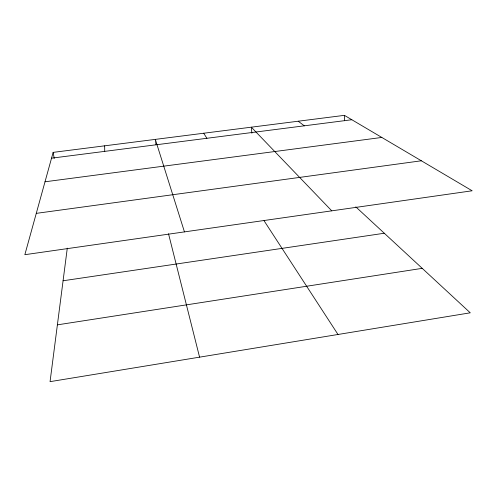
<?xml version="1.0" encoding="UTF-8"?>
<svg xmlns="http://www.w3.org/2000/svg" width="497" height="497" viewBox="0 0 497 497"><rect width="100%" height="100%" fill="white"/><g stroke="black" fill="none" stroke-linecap="round" stroke-linejoin="round"><path stroke-width="0.75" d="M67.288 248.152L50.054 381.653L470.268 312.812L355.777 206.845M53.148 152.374L24.85 254.694L472.15 190.78L344.396 115.347L53.148 152.374L54.21 158.413M57.385 324.852L422.22 268.343M63.076 280.768L384.299 233.242M36.281 213.362L421.35 160.786M45.01 181.79L381.814 137.445M51.545 158.176L351.82 119.734M298.231 121.218L304.282 125.816M331.772 210.84L251.339 127.182L251.855 133.246M264.056 220.736L337.997 334.481M203.708 133.233L206.882 138.29M184.455 231.888L155.319 139.384L156.015 144.751M168.514 233.733L199.57 357.157M344.396 115.347L344.626 120.746M104.656 145.826L104.718 151.368"/></g></svg>
